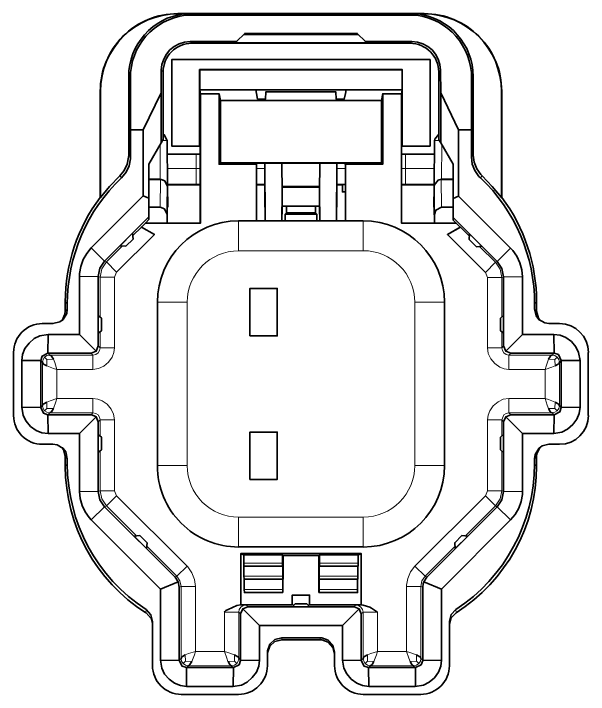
# Model space of a CAD drawing. Header units: millimetres. Extents: x 0 to 174, y 0 to 33.
# Drawn here: x 32.161 to 32.95, y 3.8 to 4.733 of the extents above; entities that cross this region are included whole.
import ezdxf

# ---------------------------------------------------------------- set-up
doc = ezdxf.new("R2010")
doc.units = ezdxf.units.MM
doc.layers.add('PDF_Geomertry', color=7, linetype='Continuous', true_color=0x405f80)

# ---------------------------------------------------------------- blocks, each defined once
blk = doc.blocks.new('SYM_13582917_057')
at = {"layer": 'PDF_Geomertry', "color": 7, "lineweight": 35}
for points in [[(-0.15792, 0.4634, 0.378765), (-0.23403, 0.37743), (-0.23403, 0.26979), (-0.23417, 0.26716), (-0.23597, 0.25757), (-0.24014, 0.24868), (-0.24639, 0.24118), (-0.26014, 0.22688), (-0.27278, 0.2116), (-0.27305, 0.21188), (-0.27305, 0.35743, -0.414518), (-0.1668, 0.46368), (0.17111, 0.46368, -0.414518), (0.27736, 0.35743), (0.27736, 0.21188), (0.27708, 0.2116), (0.26445, 0.22688), (0.2507, 0.24118), (0.24875, 0.24299), (0.2432, 0.2509), (0.23958, 0.26007), (0.23833, 0.26979), (0.23833, 0.37743, 0.378332), (0.16222, 0.4634), (0.17084, 0.4634, -0.413649), (0.27708, 0.35702), (0.27708, 0.2116)], [(-0.15597, 0.46146), (-0.15792, 0.4634), (-0.16653, 0.4634, 0.413509), (-0.27278, 0.35702), (-0.27278, 0.2116)], [(-0.23153, 0.30424), (-0.2318, 0.37507, -0.380701), (-0.15597, 0.46146), (0.16042, 0.46146, -0.380125), (0.23611, 0.37507), (0.23583, 0.30424)], [(0.19375, 0.35521), (0.19361, 0.38618, 0.411671), (0.15403, 0.42535), (0.09056, 0.42535), (0.07931, 0.43646), (-0.075, 0.43646), (-0.08625, 0.42535), (-0.14972, 0.42535, 0.412119), (-0.18931, 0.38618), (-0.18945, 0.35521), (-0.21403, 0.30424)], [(0.19375, 0.28674), (0.19139, 0.29063), (0.19111, 0.29063), (0.19111, 0.38368, 0.414563), (0.15181, 0.42299), (-0.1475, 0.42299, 0.41458), (-0.1868, 0.38368), (-0.1868, 0.29063), (-0.18708, 0.29063), (-0.18945, 0.28674)], [(0.39625, -0.00062, 0.412976), (0.35681, 0.03882), (0.34222, 0.03882), (0.33639, 0.03965), (0.32819, 0.04452), (0.32486, 0.04924), (0.3225, 0.0584), (0.3225, 0.06577, 0.206295), (0.24819, 0.23868), (0.24625, 0.24049), (0.2407, 0.24854), (0.23708, 0.25757), (0.23583, 0.26729), (0.23583, 0.30424), (0.21833, 0.30424), (0.21833, 0.2134), (0.28959, 0.14216), (0.2925, 0.13896), (0.2982, 0.13104), (0.30236, 0.12215), (0.305, 0.11271), (0.30583, 0.10299), (0.30583, 0.02396), (0.34889, 0.02396), (0.35736, 0.02299), (0.36514, 0.01979), (0.37292, 0.01424), (0.37903, 0.00688), (0.38292, -0.00076), (0.38486, -0.01187), (0.38486, -0.0759), (0.38375, -0.08423), (0.38056, -0.09201), (0.37486, -0.09965), (0.36764, -0.1059), (0.35986, -0.10993), (0.34889, -0.11173), (0.30583, -0.11173), (0.30583, -0.19118), (0.3057, -0.19548), (0.30403, -0.20507), (0.30083, -0.21437), (0.29584, -0.22285), (0.28959, -0.23035), (0.19486, -0.32507), (0.19486, -0.42243), (0.19389, -0.4309), (0.1907, -0.43896), (0.18514, -0.4466), (0.17792, -0.45271), (0.17014, -0.4566), (0.15889, -0.4584), (0.095, -0.4584), (0.08667, -0.45743), (0.07889, -0.45424), (0.07111, -0.44854), (0.06486, -0.44132), (0.06097, -0.43354), (0.05903, -0.42257), (0.05903, -0.37507), (-0.05472, -0.37507), (-0.05472, -0.42257), (-0.05583, -0.4309), (-0.05903, -0.43882), (-0.06458, -0.44646), (-0.0718, -0.45257), (-0.07958, -0.4566), (-0.09069, -0.4584), (-0.15458, -0.4584), (-0.16319, -0.45743), (-0.17111, -0.45424), (-0.17875, -0.44868), (-0.18486, -0.4416), (-0.18875, -0.43368), (-0.19055, -0.42243), (-0.19055, -0.32507), (-0.28528, -0.23035), (-0.28819, -0.22715), (-0.29389, -0.21923), (-0.29805, -0.21035), (-0.30069, -0.2009), (-0.30153, -0.19118), (-0.30153, -0.11173), (-0.34458, -0.11173), (-0.35306, -0.11076), (-0.36083, -0.10757), (-0.36861, -0.10201), (-0.37472, -0.09479), (-0.37861, -0.08701), (-0.38042, -0.0759), (-0.38042, -0.01187), (-0.37944, -0.0034), (-0.37625, 0.00451), (-0.37069, 0.01215), (-0.36347, 0.01826), (-0.35569, 0.02215), (-0.34458, 0.02396), (-0.30153, 0.02396), (-0.30153, 0.1034), (-0.30139, 0.10757), (-0.29972, 0.11729), (-0.29639, 0.1266), (-0.29153, 0.13507), (-0.28528, 0.14257), (-0.21403, 0.21382), (-0.21403, 0.30424), (-0.23153, 0.30424), (-0.23153, 0.26729), (-0.23166, 0.26465), (-0.23347, 0.25507), (-0.23764, 0.24618), (-0.24389, 0.23868, 0.20565), (-0.3182, 0.06577), (-0.3182, 0.0584), (-0.31903, 0.05271), (-0.32389, 0.04452), (-0.32861, 0.04104), (-0.33792, 0.03882), (-0.3525, 0.03882, 0.415586), (-0.3918, -0.00062), (-0.3918, -0.08715, 0.41561), (-0.3525, -0.1266), (-0.33792, -0.1266), (-0.33208, -0.12743), (-0.32389, -0.13229), (-0.32042, -0.13701), (-0.3182, -0.14632), (-0.3182, -0.15368)], [(-0.32542, 0.04326), (-0.32139, 0.05188), (-0.32097, 0.05563), (-0.32097, 0.06868, -0.162159), (-0.27319, 0.21188)], [(0.2775, 0.21188, -0.161589), (0.32528, 0.06868), (0.32528, 0.05563), (0.32764, 0.04646), (0.32972, 0.04326)], [(-0.08333, -0.26743, -0.414423), (-0.19472, -0.1559), (-0.19472, 0.06813, -0.413127), (-0.08333, 0.17965), (0.08764, 0.17965, -0.413105), (0.19903, 0.06813), (0.19903, -0.1559, -0.413157), (0.08764, -0.26743)], [(0.3225, -0.15368), (0.3225, -0.14632), (0.32333, -0.14048), (0.32819, -0.13229), (0.33292, -0.12882), (0.34222, -0.1266), (0.35681, -0.1266, 0.413199), (0.39625, -0.08715)], [(-0.32542, -0.13104), (-0.32333, -0.13424), (-0.32097, -0.1434), (-0.32097, -0.15646, 0.25675), (-0.21055, -0.35743)], [(0.32972, -0.13104), (0.32569, -0.13965), (0.32528, -0.1434), (0.32528, -0.15646, -0.25732), (0.21486, -0.35743), (0.2082, -0.36437), (0.2057, -0.37354), (0.2057, -0.3741)], [(-0.3182, -0.15354, 0.253727), (-0.21028, -0.35299), (-0.21014, -0.35312), (-0.20375, -0.36021), (-0.20139, -0.36951), (-0.20139, -0.43007, 0.414605), (-0.16208, -0.46937), (-0.08333, -0.46937, 0.415553), (-0.04389, -0.43007), (-0.04389, -0.41146), (-0.04389, -0.40951), (-0.04056, -0.40048), (-0.03347, -0.3941), (-0.02417, -0.39174), (0.02847, -0.39174), (0.03056, -0.39187), (0.03959, -0.39507), (0.04597, -0.40215), (0.0482, -0.41146), (0.0482, -0.43007, 0.415636), (0.08764, -0.46937), (0.16639, -0.46937, 0.414522), (0.2057, -0.43007), (0.2057, -0.36951), (0.2057, -0.36923), (0.2082, -0.36007), (0.21458, -0.35299, 0.253232), (0.3225, -0.15354)]]:
    blk.add_lwpolyline(points, format="xyb", dxfattribs=at)
at = {"layer": 'PDF_Geomertry', "color": 7, "lineweight": 13}
for points in [[(-0.16653, 0.4634), (-0.1668, 0.46368)], [(0.17111, 0.46368), (0.17084, 0.4634)], [(-0.1475, 0.42299), (-0.14972, 0.42535)], [(0.15403, 0.42535), (0.15181, 0.42299)], [(-0.1868, 0.38368), (-0.18931, 0.38618)], [(0.19361, 0.38618), (0.19111, 0.38368)], [(-0.2318, 0.37507), (-0.23403, 0.37743)], [(0.23611, 0.37507), (0.23833, 0.37743)], [(-0.27278, 0.35702), (-0.27305, 0.35743)], [(0.27736, 0.35743), (0.27708, 0.35702)], [(-0.18139, 0.28965), (-0.18139, 0.28965), (-0.18139, 0.28965), (-0.18167, 0.28965), (-0.18305, 0.28965), (-0.18764, 0.28965), (-0.18764, 0.28965)], [(0.19195, 0.28965), (0.18722, 0.28965), (0.18583, 0.28965), (0.18528, 0.28965)], [(-0.19111, 0.28382), (-0.19069, 0.2366)], [(0.19514, 0.28438), (0.19472, 0.2366)], [(-0.13583, 0.25146), (-0.14166, 0.25146), (-0.14166, 0.27091)], [(0.14014, 0.25146), (0.14556, 0.25146), (0.14556, 0.27091)], [(-0.23153, 0.26729), (-0.23403, 0.26979)], [(0.23833, 0.26979), (0.23583, 0.26729)], [(-0.14139, 0.22966), (-0.14166, 0.25146), (-0.18097, 0.2516)], [(-0.05889, 0.2516), (-0.04736, 0.2516)], [(0.0632, 0.2516), (0.05139, 0.2516)], [(0.185, 0.2516), (0.14556, 0.25146), (0.14542, 0.22966)], [(-0.24389, 0.23868), (-0.24639, 0.24118)], [(-0.19055, 0.23646), (-0.19097, 0.19827)], [(0.19458, 0.23646), (0.19486, 0.19827)], [(0.2507, 0.24118), (0.24819, 0.23868)], [(-0.18083, 0.22674), (-0.18111, 0.18854)], [(0.18486, 0.22674), (0.18514, 0.18854)], [(-0.08333, 0.17965), (-0.08333, 0.13868)], [(0.08764, 0.17965), (0.08764, 0.13868)], [(-0.22847, 0.15938), (-0.21667, 0.17118)], [(0.2332, 0.15854), (0.22069, 0.17104)], [(-0.08305, -0.42021), (-0.08305, -0.3566), (-0.09291, -0.3566), (-0.10278, -0.3566), (-0.10278, -0.41048), (-0.1425, -0.41048), (-0.1425, -0.32146), (-0.14375, -0.31187), (-0.14736, -0.30271), (-0.15305, -0.29479), (-0.15403, -0.29368), (-0.25069, -0.19715), (-0.25347, -0.1902), (-0.25347, -0.09326), (-0.25472, -0.08549), (-0.25806, -0.0784), (-0.26347, -0.07174), (-0.27055, -0.06687), (-0.27653, -0.06465), (-0.28306, -0.06382), (-0.3325, -0.06382), (-0.3325, -0.02396), (-0.28306, -0.02396), (-0.27528, -0.02285), (-0.26806, -0.01951), (-0.26153, -0.01396), (-0.25667, -0.00701), (-0.25431, -0.0009), (-0.25347, 0.00549), (-0.25347, 0.10243), (-0.25069, 0.10938), (-0.19889, 0.16104)], [(0.20292, 0.1609), (0.255, 0.10882), (0.25778, 0.10188), (0.25778, 0.00549), (0.25903, -0.00229), (0.26236, -0.00951), (0.26778, -0.01604), (0.27486, -0.0209), (0.28083, -0.02312), (0.28736, -0.02396), (0.33681, -0.02396), (0.33681, -0.06382), (0.28736, -0.06382), (0.27958, -0.06493), (0.27236, -0.06826), (0.26583, -0.07382), (0.26097, -0.08076), (0.25861, -0.08687), (0.25778, -0.09326), (0.25778, -0.1902), (0.255, -0.19715), (0.15833, -0.29368), (0.15236, -0.30146), (0.14847, -0.31035), (0.14694, -0.31993), (0.1468, -0.32146), (0.1468, -0.41048), (0.10708, -0.41048), (0.10708, -0.3566), (0.09722, -0.3566), (0.08736, -0.3566), (0.08736, -0.42021), (0.08486, -0.42285)], [(-0.28528, 0.14257), (-0.26708, 0.12424), (-0.26458, 0.12326), (-0.24264, 0.14521)], [(0.255, 0.10882), (0.26889, 0.12285), (0.24695, 0.14465)], [(0.28959, 0.14216), (0.27139, 0.12382), (0.26889, 0.12285), (0.27528, 0.11327), (0.2775, 0.10188), (0.25778, 0.10188)], [(-0.25069, 0.10938), (-0.26458, 0.12326), (-0.27097, 0.11368), (-0.27319, 0.10243), (-0.27569, 0.1034), (-0.30153, 0.1034)], [(0.2775, 0.04771), (0.2775, 0.10188), (0.28, 0.10299), (0.30583, 0.10299)], [(-0.25347, 0.10243), (-0.27319, 0.10243), (-0.27319, 0.04771)], [(-0.3182, 0.06577), (-0.32097, 0.06868), (-0.32097, 0.05563)], [(-0.19472, 0.06813), (-0.15375, 0.06813)], [(0.19903, 0.06813), (0.15806, 0.06813)], [(0.3225, 0.06577), (0.32528, 0.06868)], [(-0.32542, 0.04326), (-0.32139, 0.05188), (-0.32097, 0.05563), (-0.3182, 0.0584)], [(0.32528, 0.05563), (0.32764, 0.04646), (0.32972, 0.04326)], [(-0.27319, 0.02757), (-0.27319, 0.00549), (-0.27569, 0.00813)], [(0.2775, 0.02757), (0.2775, 0.00549), (0.25778, 0.00549)], [(-0.25347, 0.00549), (-0.27319, 0.00549), (-0.27389, 0.00174), (-0.27611, -0.00146), (-0.27931, -0.00354), (-0.28306, -0.00437), (-0.28556, -0.00174)], [(0.28736, -0.02396), (0.28736, -0.00437), (0.28361, -0.00354), (0.28042, -0.00146), (0.27834, 0.00174), (0.2775, 0.00549), (0.28, 0.00813)], [(-0.34236, -0.00437), (-0.34611, -0.00507), (-0.3493, -0.00715), (-0.35139, -0.01034), (-0.35222, -0.01409), (-0.35472, -0.0116)], [(-0.34611, -0.01034), (-0.34639, -0.0191), (-0.33722, -0.02257), (-0.3325, -0.02396), (-0.33555, -0.01465), (-0.33736, -0.01007), (-0.34611, -0.01034), (-0.3493, -0.00715)], [(-0.28306, -0.02396), (-0.28306, -0.00437), (-0.34236, -0.00437), (-0.34486, -0.00174)], [(0.34667, -0.00437), (0.28736, -0.00437), (0.28986, -0.00174)], [(0.35042, -0.01034), (0.34167, -0.01007), (0.33833, -0.01937), (0.33681, -0.02396), (0.34611, -0.0209), (0.3507, -0.0191), (0.35042, -0.01034), (0.35361, -0.00715)], [(0.35903, -0.0116), (0.35653, -0.01409), (0.35569, -0.01034), (0.35361, -0.00715), (0.35042, -0.00507), (0.34667, -0.00437), (0.34917, -0.00174)], [(-0.35472, -0.07618), (-0.35222, -0.07368), (-0.35222, -0.01409)], [(0.35653, -0.01409), (0.35653, -0.07368)], [(-0.34611, -0.07743), (-0.33736, -0.07771), (-0.33389, -0.06854), (-0.3325, -0.06382), (-0.34181, -0.06687), (-0.34639, -0.06868), (-0.34611, -0.07743), (-0.3493, -0.08062)], [(-0.27569, -0.0959), (-0.27319, -0.09326), (-0.27389, -0.08951), (-0.27611, -0.08632), (-0.27931, -0.08423), (-0.28306, -0.08354), (-0.28306, -0.06382)], [(0.34917, -0.08604), (0.34667, -0.08354), (0.28736, -0.08354), (0.28736, -0.06382)], [(0.35042, -0.07743), (0.3507, -0.06868), (0.34153, -0.0652), (0.33681, -0.06382), (0.33986, -0.07312), (0.34167, -0.07771), (0.35042, -0.07743), (0.35361, -0.08062)], [(-0.34486, -0.08604), (-0.34236, -0.08354), (-0.34611, -0.08271), (-0.3493, -0.08062), (-0.35139, -0.07743), (-0.35222, -0.07368)], [(0.35903, -0.07618), (0.35653, -0.07368), (0.35569, -0.07743), (0.35361, -0.08062), (0.35042, -0.08271), (0.34667, -0.08354)], [(-0.28556, -0.08604), (-0.28306, -0.08354), (-0.34236, -0.08354)], [(0.28986, -0.08604), (0.28736, -0.08354), (0.28361, -0.08423), (0.28042, -0.08632), (0.2775, -0.09326), (0.25778, -0.09326)], [(-0.27319, -0.11535), (-0.27319, -0.09326), (-0.25347, -0.09326)], [(0.28, -0.0959), (0.2775, -0.09326), (0.2775, -0.11535)], [(-0.32097, -0.1434), (-0.32333, -0.13424), (-0.32542, -0.13104)], [(-0.27319, -0.13562), (-0.27319, -0.1902), (-0.27569, -0.19118), (-0.30153, -0.19118)], [(0.2775, -0.13562), (0.2775, -0.1902), (0.25778, -0.1902)], [(-0.3182, -0.14632), (-0.32097, -0.1434), (-0.32097, -0.15646)], [(0.32528, -0.1434), (0.3225, -0.14632)], [(-0.19472, -0.1559), (-0.15375, -0.1559)], [(0.19903, -0.1559), (0.15806, -0.1559)], [(0.3225, -0.15368), (0.32528, -0.15646)], [(-0.25347, -0.1902), (-0.27319, -0.1902), (-0.27097, -0.20146), (-0.26458, -0.21104), (-0.26708, -0.21215), (-0.28528, -0.23035)], [(0.30583, -0.19118), (0.28, -0.19118), (0.2775, -0.1902), (0.27528, -0.20146), (0.26889, -0.21104), (0.255, -0.19715)], [(-0.25069, -0.19715), (-0.26458, -0.21104), (-0.22333, -0.25215)], [(0.28959, -0.23035), (0.27139, -0.21215), (0.26889, -0.21104), (0.22764, -0.25215)], [(-0.08333, -0.26729), (-0.08333, -0.22646)], [(0.08764, -0.26729), (0.08764, -0.22646)], [(-0.17055, -0.30868), (-0.16806, -0.30757), (-0.20917, -0.26646)], [(0.15833, -0.29368), (0.17236, -0.30757), (0.21347, -0.26646)], [(-0.16472, -0.32257), (-0.16222, -0.32146), (-0.16375, -0.31396), (-0.16806, -0.30757), (-0.15403, -0.29368)], [(-0.07639, -0.28965), (-0.02305, -0.28965)], [(-0.07639, -0.29354), (-0.02305, -0.29354)], [(0.02736, -0.28965), (0.0807, -0.28965)], [(0.02736, -0.29354), (0.0807, -0.29354)], [(-0.07597, -0.30729), (-0.02291, -0.30729)], [(0.02722, -0.30729), (0.08028, -0.30729)], [(0.17486, -0.30868), (0.17236, -0.30757), (0.16805, -0.31396), (0.16653, -0.32146), (0.1468, -0.32146)], [(-0.07583, -0.31118), (-0.02291, -0.31118)], [(0.02722, -0.31118), (0.08014, -0.31118)], [(-0.1425, -0.32146), (-0.16222, -0.32146), (-0.16222, -0.42021), (-0.16472, -0.42285)], [(-0.07556, -0.32576), (-0.02278, -0.32576)], [(0.02708, -0.32576), (0.07986, -0.32576)], [(0.16903, -0.32257), (0.16653, -0.32146), (0.16653, -0.42021)], [(-0.20139, -0.3741), (-0.20375, -0.36479), (-0.21014, -0.35771), (-0.21055, -0.35743), (-0.21028, -0.35299)], [(-0.07319, -0.34688), (-0.07694, -0.34757), (-0.08014, -0.34965), (-0.08236, -0.35285), (-0.08305, -0.3566), (-0.08056, -0.35923)], [(-0.08083, -0.34673), (-0.07319, -0.34688), (-0.07069, -0.34937)], [(-0.00736, -0.34688), (-0.00972, -0.34688)], [(0.01167, -0.34688), (0.01403, -0.34688)], [(0.08514, -0.34673), (0.0775, -0.34688), (0.075, -0.34937)], [(0.0775, -0.34688), (0.08125, -0.34757), (0.08444, -0.34965), (0.08667, -0.35285), (0.08736, -0.3566), (0.08486, -0.35923)], [(0.21486, -0.35743), (0.2082, -0.36437), (0.2057, -0.37354), (0.2057, -0.3741)], [(-0.02417, -0.39174), (-0.02417, -0.39465)], [(0.02847, -0.39174), (0.02847, -0.39465), (0.01736, -0.39465), (-0.01306, -0.39465)], [(-0.14736, -0.42437), (-0.14403, -0.41507), (-0.1425, -0.41048), (-0.15195, -0.41354), (-0.15639, -0.41535), (-0.15611, -0.42409), (-0.1593, -0.42729)], [(-0.08917, -0.42409), (-0.08889, -0.41535), (-0.09806, -0.41187), (-0.10278, -0.41048), (-0.09958, -0.41979), (-0.09792, -0.42437)], [(0.10222, -0.42437), (0.10555, -0.41507), (0.10708, -0.41048), (0.09778, -0.41354), (0.0932, -0.41535), (0.09347, -0.42409), (0.09028, -0.42729)], [(0.15181, -0.42437), (0.15, -0.41979), (0.1468, -0.41048), (0.15153, -0.41187), (0.16069, -0.41535), (0.16042, -0.42409), (0.15181, -0.42423)], [(-0.16222, -0.42021), (-0.16153, -0.42409), (-0.1593, -0.42729), (-0.15611, -0.42937), (-0.15236, -0.43007), (-0.15486, -0.43257)], [(-0.15611, -0.42409), (-0.1475, -0.42423)], [(-0.09778, -0.42423), (-0.08917, -0.42409), (-0.08597, -0.42715)], [(-0.08056, -0.42285), (-0.08305, -0.42021), (-0.08375, -0.42409), (-0.08597, -0.42729), (-0.08917, -0.42937), (-0.09291, -0.43007)], [(0.08736, -0.42021), (0.0882, -0.42409), (0.09028, -0.42729), (0.09347, -0.42937), (0.09722, -0.43007), (0.09472, -0.43257)], [(0.09347, -0.42409), (0.10209, -0.42423)], [(0.16903, -0.42285), (0.16653, -0.42021), (0.16583, -0.42409), (0.16361, -0.42729), (0.16042, -0.42937), (0.15667, -0.43007)], [(0.16055, -0.42409), (0.16361, -0.42715)], [(-0.09042, -0.43257), (-0.09291, -0.43007), (-0.15236, -0.43007)], [(0.15917, -0.43257), (0.15667, -0.43007), (0.09722, -0.43007)]]:
    blk.add_lwpolyline(points, dxfattribs=at)
at = {"layer": 'PDF_Geomertry', "color": 7, "lineweight": 35}
for points in [[(0.16042, 0.46146), (0.16222, 0.4634)], [(0.0807, 0.43521), (-0.07639, 0.43521)], [(-0.08625, 0.42535), (-0.08764, 0.42382), (0.09194, 0.42382), (0.09056, 0.42535)], [(-0.13681, 0.28215), (-0.175, 0.28215), (-0.175, 0.40076), (0.17931, 0.40076), (0.17931, 0.28215), (0.14111, 0.28215)], [(-0.13583, 0.17646), (-0.13583, 0.28118), (-0.13681, 0.28215), (-0.13681, 0.38701), (-0.13653, 0.3866), (-0.13653, 0.3591), (-0.13555, 0.35382)], [(-0.13681, 0.38701), (0.14111, 0.38701)], [(0.14083, 0.3866), (-0.13653, 0.3866)], [(0.13986, 0.35396), (0.14083, 0.3591), (0.14083, 0.3866), (0.14111, 0.38701), (0.14111, 0.28215), (0.14014, 0.28118), (0.14014, 0.17646)], [(-0.18945, 0.35521), (-0.18945, 0.28674), (-0.20653, 0.25716), (-0.20653, 0.21063), (-0.21403, 0.21382)], [(0.14083, 0.3591), (0.06403, 0.3591), (0.0632, 0.3541), (0.06153, 0.34646), (0.05028, 0.34646), (0.05014, 0.35646), (-0.04611, 0.35646), (-0.04625, 0.34646), (-0.05722, 0.34646), (-0.05889, 0.3541), (-0.05972, 0.3591), (-0.13653, 0.3591)], [(0.06403, 0.3591), (-0.05972, 0.3591)], [(0.21083, 0.21021), (0.21083, 0.25716), (0.19375, 0.28674), (0.19375, 0.35521), (0.21833, 0.30424)], [(-0.21653, 0.17118), (-0.21667, 0.17118), (-0.19889, 0.16104), (-0.21653, 0.17118), (-0.21111, 0.1766), (-0.13555, 0.1766), (-0.13555, 0.35382), (-0.11, 0.35382), (-0.11, 0.25716), (-0.05889, 0.25716), (-0.05889, 0.17965)], [(-0.10805, 0.2591), (-0.10805, 0.34465), (-0.11014, 0.35396), (-0.11, 0.35382)], [(0.0632, 0.17965), (0.0632, 0.25716), (0.11431, 0.25716), (0.11431, 0.35396), (0.13986, 0.35396), (0.13986, 0.1766), (0.215, 0.1766), (0.22056, 0.17104), (0.20292, 0.1609), (0.22069, 0.17104), (0.22056, 0.17104)], [(0.11431, 0.35396), (0.11445, 0.3541), (0.11236, 0.34465), (0.11236, 0.2591)], [(0.11236, 0.34465), (-0.10805, 0.34465)], [(-0.18125, 0.28965), (-0.18528, 0.29757), (-0.1868, 0.29841)], [(-0.18139, 0.28965), (-0.18083, 0.2266), (-0.18055, 0.19896)], [(0.19111, 0.29854), (0.18555, 0.29174), (0.18528, 0.28965), (0.18472, 0.2266), (0.18445, 0.19896)], [(-0.18111, 0.27091), (-0.14166, 0.27091), (-0.13583, 0.27091)], [(0.18514, 0.27091), (0.14556, 0.27091), (0.14014, 0.27091)], [(0.11431, 0.25716), (0.11236, 0.2591), (-0.10805, 0.2591), (-0.11, 0.25716)], [(0.05083, 0.17965), (0.05097, 0.19854), (0.05097, 0.19896), (0.05125, 0.23049), (0.05139, 0.25882), (0.05139, 0.25854), (-0.0475, 0.25854), (-0.0475, 0.25882), (-0.04681, 0.17965), (-0.04694, 0.19854), (-0.04694, 0.19896), (-0.04722, 0.23049), (-0.0475, 0.25882), (-0.05722, 0.25882), (-0.05889, 0.25716)], [(-0.02361, 0.21882), (-0.02389, 0.25854)], [(0.02764, 0.21882), (0.02792, 0.25854)], [(0.05069, 0.17965), (0.05139, 0.25882), (0.06153, 0.25882), (0.0632, 0.25716)], [(-0.18083, 0.2266), (-0.18472, 0.23452), (-0.19069, 0.2366), (-0.20653, 0.2366)], [(-0.18625, 0.23549), (-0.19055, 0.23646), (-0.20653, 0.23646)], [(0.21083, 0.23646), (0.19458, 0.23646), (0.19014, 0.23549), (0.18486, 0.2284), (0.18472, 0.2266)], [(0.21083, 0.2366), (0.19472, 0.2366), (0.19014, 0.23549)], [(-0.18167, 0.23063), (-0.18083, 0.22674), (-0.18111, 0.19896), (-0.18111, 0.19854), (-0.18125, 0.1766), (-0.18111, 0.18854), (-0.18514, 0.19632), (-0.19097, 0.19827), (-0.20653, 0.19827)], [(-0.18083, 0.22979), (-0.17097, 0.22966), (-0.16111, 0.22966), (-0.15125, 0.22966), (-0.14139, 0.22966), (-0.13583, 0.22966)], [(-0.13583, 0.2291), (-0.18083, 0.2291)], [(-0.05889, 0.22966), (-0.04722, 0.22979)], [(-0.04722, 0.2291), (-0.05889, 0.2291)], [(-0.04722, 0.23049), (-0.0475, 0.19896), (-0.0475, 0.19854), (-0.04694, 0.19854)], [(0.0275, 0.22674), (-0.02347, 0.22674)], [(0.0275, 0.22577), (-0.02347, 0.22577)], [(0.05097, 0.19854), (0.05153, 0.19854), (0.05153, 0.19896), (0.05125, 0.23049)], [(0.0632, 0.22966), (0.05125, 0.22979)], [(0.05125, 0.2291), (0.05903, 0.2291)], [(0.0632, 0.21965), (0.05903, 0.21965), (0.0632, 0.21965), (0.05903, 0.21965), (0.05903, 0.22951), (0.0632, 0.22951)], [(0.14014, 0.22966), (0.14542, 0.22966), (0.15528, 0.22966), (0.16514, 0.22966), (0.175, 0.22966), (0.18472, 0.22979)], [(0.14014, 0.2291), (0.18472, 0.2291)], [(0.21083, 0.19827), (0.19486, 0.19827), (0.18708, 0.19438), (0.18514, 0.18854), (0.18528, 0.1766), (0.185, 0.19854), (0.185, 0.19896), (0.18486, 0.22674), (0.18555, 0.23063)], [(0.05903, 0.21952), (0.0632, 0.21952)], [(-0.30153, 0.02396), (-0.27861, 0.00118), (-0.27569, 0.00813), (-0.27569, 0.1034), (-0.27347, 0.11466), (-0.26708, 0.12424), (-0.20653, 0.18493), (-0.20653, 0.21063)], [(0.30583, 0.02396), (0.28292, 0.00118), (0.28, 0.00813), (0.28, 0.05354), (0.28, 0.10299), (0.27778, 0.11424), (0.27139, 0.12382), (0.21083, 0.18438), (0.21083, 0.21021), (0.21833, 0.2134)], [(-0.18111, 0.19854), (-0.18055, 0.19854), (-0.18055, 0.19896), (-0.18111, 0.19896)], [(-0.0475, 0.19896), (-0.04694, 0.19896)], [(-0.02375, 0.19993), (0.02778, 0.19993)], [(-0.01764, 0.19965), (-0.02375, 0.19965)], [(0.02403, 0.17965), (0.02403, 0.18868), (0.02208, 0.19063), (0.02208, 0.19979), (-0.01778, 0.19979), (-0.01778, 0.19063), (-0.01972, 0.18868), (-0.01972, 0.17965)], [(0.02778, 0.19965), (0.02194, 0.19965)], [(0.05153, 0.19896), (0.05097, 0.19896)], [(0.185, 0.19896), (0.18445, 0.19896), (0.18445, 0.19854), (0.185, 0.19854)], [(-0.01972, 0.18868), (0.02403, 0.18868)], [(-0.01778, 0.19063), (0.02208, 0.19063)], [(-0.21111, 0.1766), (-0.20653, 0.18132), (-0.20653, 0.18493)], [(0.215, 0.1766), (0.21083, 0.18077), (0.21083, 0.18438)], [(-0.21111, 0.1766), (-0.21111, 0.1766)], [(0.215, 0.1766), (0.215, 0.1766)], [(-0.34458, 0.02396), (-0.34486, -0.00174), (-0.28556, -0.00174)], [(0.38472, -0.01187), (0.35903, -0.0116), (0.35514, -0.00368), (0.34917, -0.00174), (0.34889, 0.02396)], [(-0.28556, -0.00187), (-0.27861, 0.00104)], [(0.28292, 0.00104), (0.28986, -0.00187)], [(-0.34486, -0.00174), (-0.35278, -0.00576), (-0.35472, -0.0116), (-0.38042, -0.01187)], [(-0.33736, -0.01007), (-0.33972, -0.00604), (-0.34083, -0.00479), (-0.34236, -0.00437)], [(0.28986, -0.00174), (0.34917, -0.00174)], [(0.34667, -0.00437), (0.34583, -0.00451), (0.34417, -0.00576), (0.34167, -0.01007)], [(0.39611, -0.00062), (0.39611, -0.08715)], [(-0.35472, -0.0116), (-0.35472, -0.07618), (-0.38042, -0.0759)], [(-0.35222, -0.01409), (-0.35194, -0.01493), (-0.35069, -0.01659), (-0.34639, -0.0191)], [(0.3507, -0.0191), (0.35472, -0.01687), (0.35597, -0.01562), (0.35653, -0.01409)], [(0.35903, -0.0116), (0.35903, -0.07618)], [(-0.34639, -0.06868), (-0.35042, -0.07104), (-0.35167, -0.07215), (-0.35222, -0.07368)], [(0.35653, -0.07368), (0.35625, -0.07284), (0.355, -0.07118), (0.3507, -0.06868)], [(-0.35472, -0.07618), (-0.35083, -0.0841), (-0.34486, -0.08604), (-0.34458, -0.11173)], [(-0.34236, -0.08354), (-0.34153, -0.08326), (-0.33986, -0.08201), (-0.33736, -0.07771)], [(0.34167, -0.07771), (0.34403, -0.08174), (0.34528, -0.08299), (0.34667, -0.08354)], [(0.34917, -0.08604), (0.35708, -0.08215), (0.35903, -0.07618), (0.38472, -0.0759)], [(-0.28556, -0.08604), (-0.34486, -0.08604)], [(-0.30153, -0.11173), (-0.27861, -0.08896), (-0.28556, -0.0859)], [(-0.27861, -0.08896), (-0.27569, -0.0959), (-0.27569, -0.19118), (-0.27347, -0.20257), (-0.26708, -0.21215), (-0.17055, -0.30868), (-0.16625, -0.31507), (-0.19055, -0.32507)], [(0.30583, -0.11173), (0.28292, -0.08896), (0.28, -0.0959), (0.28, -0.19118), (0.27778, -0.20257), (0.27139, -0.21215), (0.17486, -0.30868), (0.17056, -0.31507)], [(0.28292, -0.08896), (0.28986, -0.08604), (0.34917, -0.08604), (0.34889, -0.11173)], [(-0.08333, -0.26729), (0.08764, -0.26729)], [(-0.02222, -0.27896), (-0.02305, -0.27812), (-0.07639, -0.27812), (-0.08014, -0.27674), (-0.08042, -0.27646), (0.08472, -0.27646)], [(-0.08042, -0.27646), (-0.08042, -0.34673)], [(-0.08014, -0.27674), (-0.08014, -0.33549), (-0.08014, -0.34646)], [(-0.02278, -0.32979), (-0.07542, -0.32979), (-0.07556, -0.32576), (-0.07556, -0.31132), (-0.07583, -0.31118), (-0.07597, -0.30729), (-0.07597, -0.29368), (-0.07639, -0.29354), (-0.07639, -0.28965), (-0.07639, -0.27812)], [(-0.02305, -0.27812), (-0.02305, -0.28965), (-0.02305, -0.29354), (-0.02291, -0.29368), (-0.02291, -0.30729), (-0.02291, -0.31118), (-0.02278, -0.31132), (-0.02278, -0.32576), (-0.02278, -0.32979), (-0.0225, -0.32937), (-0.0225, -0.31187), (-0.02236, -0.3116), (-0.02236, -0.2941), (-0.02222, -0.29396), (-0.02222, -0.27896), (0.02653, -0.27896), (0.02653, -0.29396), (0.02667, -0.2941), (0.02667, -0.3116), (0.02681, -0.31187), (0.02681, -0.32937), (0.02708, -0.32979), (0.02708, -0.32576), (0.02708, -0.31132), (0.02722, -0.31118), (0.02722, -0.30729), (0.02722, -0.29368), (0.02736, -0.29354), (0.02736, -0.28965), (0.02736, -0.27812), (0.02653, -0.27896)], [(0.02708, -0.32979), (0.07972, -0.32979), (0.07986, -0.32576), (0.07986, -0.31132), (0.08014, -0.31118), (0.08028, -0.30729), (0.08028, -0.29368), (0.0807, -0.29354), (0.0807, -0.28965), (0.0807, -0.27812), (0.08458, -0.27674), (0.08458, -0.33549), (0.08458, -0.34646), (0.08472, -0.34673), (0.08472, -0.27646), (0.08458, -0.27674)], [(0.0807, -0.27812), (0.02736, -0.27812)], [(-0.07597, -0.29368), (-0.02291, -0.29368)], [(0.02722, -0.29368), (0.08028, -0.29368)], [(-0.16625, -0.31507), (-0.16472, -0.32257), (-0.16472, -0.42285), (-0.19055, -0.42243)], [(-0.02278, -0.31132), (-0.07556, -0.31132)], [(0.02708, -0.31132), (0.07986, -0.31132)], [(0.19486, -0.32507), (0.17056, -0.31507), (0.16958, -0.31785)], [(0.16972, -0.31785), (0.16903, -0.32257), (0.16903, -0.42285)], [(-0.00972, -0.34688), (-0.00972, -0.33326), (0.01403, -0.33326), (0.01403, -0.34688)], [(-0.10278, -0.3566), (-0.10208, -0.35576), (-0.10069, -0.35465), (-0.0975, -0.35299), (-0.08569, -0.34743), (-0.08083, -0.34673), (-0.08042, -0.34673), (-0.08028, -0.34646), (-0.01306, -0.34646), (-0.00972, -0.34646)], [(-0.05472, -0.37507), (-0.07764, -0.35229), (-0.08056, -0.35923), (-0.08056, -0.42285)], [(0.05903, -0.37507), (0.08194, -0.35229), (0.075, -0.34937), (-0.07069, -0.34937), (-0.07764, -0.35229)], [(0.08458, -0.34646), (0.01736, -0.34646), (0.01403, -0.34646)], [(0.08486, -0.3591), (0.08194, -0.35229)], [(0.08472, -0.34673), (0.08514, -0.34673), (0.0875, -0.34701), (0.09681, -0.34993), (0.09889, -0.35104), (0.10708, -0.3566)], [(0.08486, -0.35923), (0.08486, -0.42285), (0.05903, -0.42257)], [(-0.04389, -0.41423), (-0.04389, -0.41229), (-0.04056, -0.40326), (-0.03347, -0.39687), (-0.02417, -0.39465), (-0.01306, -0.39465), (0.01736, -0.39465), (0.02847, -0.39465), (0.03056, -0.39465), (0.03959, -0.39799), (0.04597, -0.40507), (0.0482, -0.41423)], [(-0.15639, -0.41535), (-0.16042, -0.41757), (-0.16167, -0.41882), (-0.16222, -0.42021)], [(-0.08305, -0.42021), (-0.08319, -0.41937), (-0.08458, -0.41785), (-0.08889, -0.41535)], [(0.0932, -0.41535), (0.08917, -0.41757), (0.08792, -0.41882), (0.08736, -0.42021)], [(0.16653, -0.42021), (0.16639, -0.41937), (0.165, -0.41785), (0.16069, -0.41535)], [(-0.16472, -0.42285), (-0.16083, -0.43062), (-0.15486, -0.43271)], [(-0.15236, -0.43007), (-0.15153, -0.42993), (-0.15, -0.42854), (-0.1475, -0.42437)], [(-0.09778, -0.42437), (-0.09556, -0.4284), (-0.0943, -0.42951), (-0.09291, -0.43007)], [(-0.09042, -0.43271), (-0.0825, -0.42868), (-0.08056, -0.42285), (-0.05472, -0.42257)], [(0.08486, -0.42285), (0.08875, -0.43062), (0.09472, -0.43271)], [(0.09722, -0.43007), (0.09805, -0.42993), (0.09972, -0.42854), (0.10209, -0.42437)], [(0.15181, -0.42437), (0.15403, -0.4284), (0.15528, -0.42951), (0.15667, -0.43007)], [(0.15917, -0.43271), (0.16708, -0.42868), (0.16903, -0.42285), (0.19486, -0.42243)], [(-0.09069, -0.4584), (-0.09042, -0.43257), (-0.15486, -0.43257), (-0.15458, -0.4584)], [(0.095, -0.4584), (0.09472, -0.43257), (0.15917, -0.43257), (0.15903, -0.4584)]]:
    blk.add_lwpolyline(points, dxfattribs=at)
for points in [[(-0.02375, 0.19702), (-0.02389, 0.17965), (-0.02361, 0.21882), (-0.02347, 0.22674), (-0.02347, 0.22577), (-0.02375, 0.19993), (-0.02375, 0.19965)], [(0.02778, 0.19965), (0.02778, 0.19702), (0.02792, 0.17965), (0.02764, 0.21882), (0.0275, 0.22674), (0.0275, 0.22577), (0.02778, 0.19993)], [(0.0632, 0.21952), (0.05903, 0.21952)], [(0.0632, 0.21938), (0.05903, 0.21938)], [(0.0632, 0.21938), (0.05903, 0.21938)], [(0.0632, 0.21924), (0.05903, 0.21924)], [(-0.23778, 0.14479), (-0.24583, 0.14549), (-0.22875, 0.16257), (-0.22806, 0.15451)], [(0.25014, 0.14493), (0.24264, 0.14424), (0.23278, 0.1541), (0.23347, 0.16174)], [(-0.06778, 0.02201), (-0.06778, 0.08702), (-0.03028, 0.08702), (-0.03028, 0.02201)], [(-0.27569, 0.04979), (-0.27153, 0.04618), (-0.27153, 0.0291), (-0.27569, 0.02549)], [(0.27583, 0.04618), (0.28, 0.04979), (0.28, 0.02549), (0.27583, 0.0291)], [(-0.06778, -0.17479), (-0.06778, -0.10979), (-0.03028, -0.10979), (-0.03028, -0.17479)], [(-0.27569, -0.11326), (-0.27153, -0.11674), (-0.27153, -0.1341), (-0.27569, -0.13771)], [(0.27583, -0.11674), (0.28, -0.11326), (0.28, -0.13771), (0.27583, -0.1341)], [(-0.20875, -0.2616), (-0.21861, -0.25174), (-0.22653, -0.25243), (-0.20944, -0.26965)], [(0.22292, -0.25174), (0.23083, -0.25243), (0.21375, -0.26965), (0.21306, -0.2616)], [(-0.00583, -0.34507), (-0.00944, -0.34924), (0.01375, -0.34924), (0.01014, -0.34507)]]:
    blk.add_lwpolyline(points, close=True, dxfattribs=at)
at = {"layer": 'PDF_Geomertry', "color": 7, "lineweight": 13}
for points in [[(0.2775, 0.21188, -0.161589), (0.32528, 0.06868), (0.32528, 0.05563), (0.3225, 0.0584)], [(0.21458, -0.35299), (0.21486, -0.35743, 0.25732), (0.32528, -0.15646), (0.32528, -0.1434), (0.32569, -0.13965), (0.32972, -0.13104)], [(-0.3182, -0.15368), (-0.32097, -0.15646, 0.257327), (-0.21055, -0.35743)]]:
    blk.add_lwpolyline(points, format="xyb", dxfattribs=at)
blk.add_lwpolyline([(0.15806, 0.06813, 0.414585), (0.08764, 0.13868), (-0.08333, 0.13868, 0.412722), (-0.15375, 0.06813), (-0.15375, -0.1559, 0.4146), (-0.08333, -0.22646), (0.08764, -0.22646, 0.41479), (0.15806, -0.1559)], format="xyb", close=True, dxfattribs=at)
blk.add_arc((-0.08318, 0.06872), 0.2378, 142.98574, 180.00928, dxfattribs=at)

msp = doc.modelspace()

# ---------------------------------------------------------------- block references
msp.add_blockref('SYM_13582917_057', (32.55333, 4.26937))

doc.saveas('drawing.dxf')
